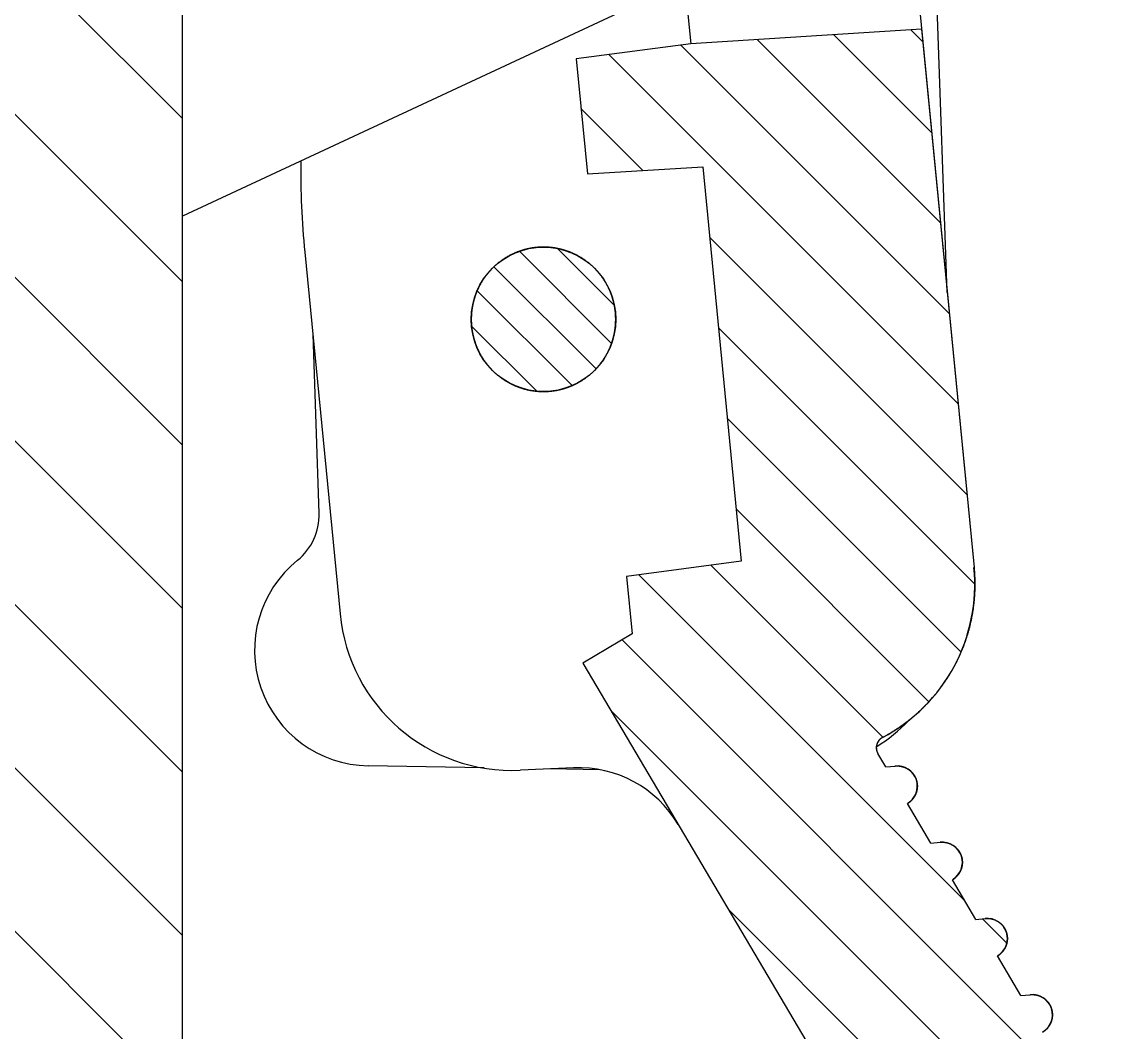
# Model space of a CAD drawing. Header units: millimetres. Extents: x -1995 to -555, y 489 to 1011.
# Drawn here: x -1738.82 to -1719.96, y 644.08 to 661.57 of the extents above; entities that cross this region are included whole.
import ezdxf

# ---------------------------------------------------------------- set-up
doc = ezdxf.new("R2010")
doc.units = ezdxf.units.MM

msp = doc.modelspace()

# ---------------------------------------------------------------- hatches: boundary and pattern name
at = {"linetype": 'Continuous'}
h = msp.add_hatch(dxfattribs=at)
h.set_pattern_fill('DEFAULT__7', color=2, scale=2, angle=-45, style=0, pattern_type=0)
h.set_pattern_definition([(315, (-2027.3937, 555.2644), (1.414214, 1.414214), [])])
edge = h.paths.add_edge_path()
edge.add_line((-1960.842, 596.33), (-1780.028, 596.33))
edge.add_line((-1960.842, 596.33), (-1960.842, 603.119))
edge.add_spline(control_points=[(-1960.842, 603.119), (-1960.842, 603.813), (-1960.356, 604.307), (-1959.663, 604.319)], knot_values=[0, 0, 0, 0, 1, 1, 1, 1], weights=[1, 0.808834, 0.808834, 1], degree=3, periodic=0)
edge.add_line((-1959.663, 604.319), (-1959.042, 604.33))
edge.add_line((-1959.042, 604.33), (-1959.042, 666.168))
edge.add_spline(control_points=[(-1959.042, 666.168), (-1960.167, 667.114), (-1962.415, 669.002), (-1965.776, 671.828), (-1968.011, 673.707), (-1969.126, 674.646)], knot_values=[0, 0, 0, 0, 0.333333, 0.666667, 1, 1, 1, 1], degree=3, periodic=0)
edge.add_spline(control_points=[(-1970.758, 676.756), (-1970.437, 675.897), (-1969.877, 675.172), (-1969.126, 674.646)], knot_values=[0, 0, 0, 0, 1, 1, 1, 1], weights=[1, 0.970046, 0.970046, 1], degree=3, periodic=0)
edge.add_line((-1970.758, 676.756), (-1966.516, 676.83))
edge.add_spline(control_points=[(-1966.516, 676.83), (-1963.618, 676.881), (-1963.618, 679.779), (-1966.516, 679.83)], knot_values=[0, 0, 0, 0, 1, 1, 1, 1], weights=[1, 0.344968, 0.344968, 1], degree=3, periodic=0)
edge.add_line((-1966.516, 679.83), (-1970.758, 679.904))
edge.add_spline(control_points=[(-1962.042, 678.33), (-1962.042, 684.864), (-1968.473, 686.026), (-1970.758, 679.904)], knot_values=[0, 0, 0, 0, 1, 1, 1, 1], weights=[1, 0.451798, 0.451798, 1], degree=3, periodic=0)
edge.add_line((-1962.042, 678.33), (-1959.242, 678.33))
edge.add_line((-1959.22, 680.83), (-1959.242, 678.33))
edge.add_line((-1959.22, 680.83), (-1958.642, 680.83))
edge.add_line((-1958.642, 680.83), (-1958.413, 681.059))
edge.add_spline(control_points=[(-1958.413, 681.059), (-1958.313, 681.159), (-1958.171, 681.159), (-1958.071, 681.059)], knot_values=[0, 0, 0, 0, 1, 1, 1, 1], weights=[1, 0.804738, 0.804738, 1], degree=3, periodic=0)
edge.add_line((-1958.071, 681.059), (-1957.842, 680.83))
edge.add_line((-1957.842, 680.83), (-1957.264, 680.83))
edge.add_line((-1957.264, 680.83), (-1957.242, 678.33))
edge.add_line((-1957.242, 678.33), (-1955.542, 678.33))
edge.add_line((-1954.861, 600.33), (-1955.542, 678.33))
edge.add_line((-1954.861, 600.33), (-1851.711, 600.33))
edge.add_line((-1851.292, 608.33), (-1851.711, 600.33))
edge.add_line((-1851.292, 608.33), (-1848.792, 608.33))
edge.add_line((-1848.713, 599.33), (-1848.792, 608.33))
edge.add_line((-1848.713, 599.33), (-1846.371, 599.33))
edge.add_line((-1846.371, 599.33), (-1846.292, 608.33))
edge.add_line((-1846.292, 608.33), (-1843.792, 608.33))
edge.add_line((-1843.792, 608.33), (-1843.373, 600.33))
edge.add_line((-1843.373, 600.33), (-1780.028, 600.33))
edge.add_line((-1780.028, 596.33), (-1780.028, 600.33))
edge = h.paths.add_edge_path()
edge.add_line((-1780.028, 596.33), (-1780.028, 600.33))
edge.add_line((-1780.028, 596.33), (-1780.028, 600.33))
edge = h.paths.add_edge_path()
edge.add_line((-1780.028, 596.33), (-1742.354, 596.33))
edge.add_line((-1780.028, 596.33), (-1780.028, 600.33))
edge.add_line((-1780.028, 600.33), (-1751.711, 600.33))
edge.add_line((-1751.292, 608.33), (-1751.711, 600.33))
edge.add_line((-1748.792, 608.33), (-1751.292, 608.33))
edge.add_line((-1748.713, 599.33), (-1748.792, 608.33))
edge.add_line((-1746.371, 599.33), (-1748.713, 599.33))
edge.add_line((-1746.371, 599.33), (-1746.292, 608.33))
edge.add_line((-1743.792, 608.33), (-1746.292, 608.33))
edge.add_line((-1743.792, 608.33), (-1743.373, 600.33))
edge.add_line((-1743.373, 600.33), (-1742.354, 600.33))
edge.add_line((-1742.354, 596.33), (-1742.354, 600.33))
edge = h.paths.add_edge_path()
edge.add_line((-1742.354, 596.33), (-1742.354, 600.33))
edge.add_line((-1742.354, 596.33), (-1742.354, 600.33))
edge = h.paths.add_edge_path()
edge.add_line((-1734.242, 596.33), (-1742.354, 596.33))
edge.add_line((-1742.354, 596.33), (-1742.354, 600.33))
edge.add_line((-1740.223, 600.33), (-1742.354, 600.33))
edge.add_line((-1740.223, 600.33), (-1739.542, 678.33))
edge.add_line((-1737.842, 678.33), (-1739.542, 678.33))
edge.add_line((-1737.82, 680.83), (-1737.842, 678.33))
edge.add_line((-1737.242, 680.83), (-1737.82, 680.83))
edge.add_line((-1737.013, 681.059), (-1737.242, 680.83))
edge.add_spline(control_points=[(-1736.671, 681.059), (-1736.771, 681.159), (-1736.913, 681.159), (-1737.013, 681.059)], knot_values=[0, 0, 0, 0, 1, 1, 1, 1], weights=[1, 0.804738, 0.804738, 1], degree=3, periodic=0)
edge.add_line((-1736.442, 680.83), (-1736.671, 681.059))
edge.add_line((-1735.864, 680.83), (-1736.442, 680.83))
edge.add_line((-1735.864, 680.83), (-1735.842, 678.33))
edge.add_line((-1733.542, 678.33), (-1735.842, 678.33))
edge.add_line((-1733.542, 670.33), (-1733.542, 678.33))
edge.add_line((-1733.542, 670.33), (-1733.429, 663.835))
edge.add_line((-1729.014, 665.894), (-1733.429, 663.835))
edge.add_spline(control_points=[(-1729.014, 665.894), (-1728.389, 664.215), (-1726.623, 664.517), (-1726.592, 666.308)], knot_values=[0, 0, 0, 0, 1, 1, 1, 1], weights=[1, 0.457176, 0.457176, 1], degree=3, periodic=0)
edge.add_line((-1726.528, 670.002), (-1726.592, 666.308))
edge.add_spline(control_points=[(-1727.502, 662.445), (-1722.185, 662.91), (-1721.503, 668.203), (-1726.528, 670.002)], knot_values=[0, 0, 0, 0, 1, 1, 1, 1], weights=[1, 0.475888, 0.475888, 1], degree=3, periodic=0)
edge.add_line((-1727.502, 662.445), (-1736.042, 661.698))
edge.add_line((-1736.042, 604.33), (-1736.042, 661.698))
edge.add_line((-1735.421, 604.319), (-1736.042, 604.33))
edge.add_spline(control_points=[(-1734.242, 603.119), (-1734.242, 603.813), (-1734.728, 604.307), (-1735.421, 604.319)], knot_values=[0, 0, 0, 0, 1, 1, 1, 1], weights=[1, 0.808834, 0.808834, 1], degree=3, periodic=0)
edge.add_line((-1734.242, 596.33), (-1734.242, 603.119))
h = msp.add_hatch(dxfattribs=at)
h.set_pattern_fill('DEFAULT__3', color=2, angle=-45, style=0, pattern_type=0)
h.set_pattern_definition([(315, (-2028.1008, 554.5573), (0.7071068, 0.7071068), [])])
edge = h.paths.add_edge_path()
edge.add_spline(control_points=[(-1723.924, 649.179), (-1724.032, 649.122), (-1724.065, 649.005), (-1724.003, 648.901)], knot_values=[0, 0, 0, 0, 1, 1, 1, 1], weights=[1, 0.793346, 0.793346, 1], degree=3, periodic=0)
edge.add_line((-1723.867, 648.67), (-1724.003, 648.901))
edge.add_line((-1723.867, 648.67), (-1723.704, 648.686))
edge.add_spline(control_points=[(-1723.704, 648.686), (-1723.23, 648.732), (-1723.082, 648.279), (-1723.492, 648.036)], knot_values=[0, 0, 0, 0, 1, 1, 1, 1], weights=[1, 0.477626, 0.477626, 1], degree=3, periodic=0)
edge.add_line((-1723.087, 647.351), (-1723.492, 648.036))
edge.add_line((-1723.087, 647.351), (-1722.925, 647.367))
edge.add_spline(control_points=[(-1722.925, 647.367), (-1722.45, 647.413), (-1722.302, 646.96), (-1722.713, 646.717)], knot_values=[0, 0, 0, 0, 1, 1, 1, 1], weights=[1, 0.477626, 0.477626, 1], degree=3, periodic=0)
edge.add_line((-1722.308, 646.032), (-1722.713, 646.717))
edge.add_line((-1722.308, 646.032), (-1722.145, 646.048))
edge.add_spline(control_points=[(-1722.145, 646.048), (-1721.671, 646.094), (-1721.523, 645.64), (-1721.933, 645.398)], knot_values=[0, 0, 0, 0, 1, 1, 1, 1], weights=[1, 0.477626, 0.477626, 1], degree=3, periodic=0)
edge.add_line((-1721.529, 644.712), (-1721.933, 645.398))
edge.add_line((-1721.529, 644.712), (-1721.366, 644.728))
edge.add_spline(control_points=[(-1721.366, 644.728), (-1720.891, 644.775), (-1720.743, 644.321), (-1721.154, 644.079)], knot_values=[0, 0, 0, 0, 1, 1, 1, 1], weights=[1, 0.477626, 0.477626, 1], degree=3, periodic=0)
edge.add_line((-1720.749, 643.393), (-1721.154, 644.079))
edge.add_line((-1720.749, 643.393), (-1720.587, 643.409))
edge.add_spline(control_points=[(-1720.587, 643.409), (-1720.112, 643.455), (-1719.964, 643.002), (-1720.375, 642.759)], knot_values=[0, 0, 0, 0, 1, 1, 1, 1], weights=[1, 0.477626, 0.477626, 1], degree=3, periodic=0)
edge.add_line((-1720.135, 642.354), (-1720.375, 642.759))
edge.add_spline(control_points=[(-1720.135, 642.354), (-1719.994, 642.115), (-1720.115, 641.865), (-1720.39, 641.829)], knot_values=[0, 0, 0, 0, 1, 1, 1, 1], weights=[1, 0.701291, 0.701291, 1], degree=3, periodic=0)
edge.add_line((-1721.804, 641.641), (-1720.39, 641.829))
edge.add_line((-1723.607, 641.528), (-1721.804, 641.641))
edge.add_spline(control_points=[(-1723.93, 641.699), (-1723.861, 641.583), (-1723.742, 641.52), (-1723.607, 641.528)], knot_values=[0, 0, 0, 0, 1, 1, 1, 1], weights=[1, 0.90176, 0.90176, 1], degree=3, periodic=0)
edge.add_line((-1729.109, 650.467), (-1723.93, 641.699))
edge.add_line((-1728.255, 650.972), (-1729.109, 650.467))
edge.add_line((-1728.352, 651.967), (-1728.255, 650.972))
edge.add_line((-1726.368, 652.231), (-1728.352, 651.967))
edge.add_line((-1727.035, 659.059), (-1726.368, 652.231))
edge.add_line((-1729.032, 658.934), (-1727.035, 659.059))
edge.add_line((-1729.226, 660.924), (-1729.032, 658.934))
edge.add_line((-1727.243, 661.188), (-1729.226, 660.924))
edge.add_line((-1723.248, 661.438), (-1727.243, 661.188))
edge.add_line((-1723.248, 661.438), (-1722.339, 652.123))
edge.add_spline(control_points=[(-1722.339, 652.123), (-1722.217, 650.873), (-1722.813, 649.766), (-1723.924, 649.179)], knot_values=[0, 0, 0, 0, 1, 1, 1, 1], weights=[1, 0.88688, 0.88688, 1], degree=3, periodic=0)
h = msp.add_hatch(dxfattribs=at)
h.set_pattern_fill('DEFAULT__2', color=2, scale=0.5, angle=-45, style=0, pattern_type=0)
h.set_pattern_definition([(315, (-2028.4544, 554.2038), (0.3535534, 0.3535534), [])])
edge = h.paths.add_edge_path()
edge.add_spline(control_points=[(-1728.541, 656.418), (-1728.541, 658.918), (-1731.041, 658.918), (-1731.041, 656.418)], knot_values=[0, 0, 0, 0, 1, 1, 1, 1], weights=[1, 0.333333, 0.333333, 1], degree=3, periodic=0)
edge.add_spline(control_points=[(-1731.041, 656.418), (-1731.041, 653.918), (-1728.541, 653.918), (-1728.541, 656.418)], knot_values=[0, 0, 0, 0, 1, 1, 1, 1], weights=[1, 0.333333, 0.333333, 1], degree=3, periodic=0)

# ---------------------------------------------------------------- linework, layer by layer
at = {"color": 7, "linetype": 'Continuous'}
for p, q in [((-1722.803, 656.881), (-1723.912, 688.641)), ((-1723.747, 666.554), (-1722.339, 652.123)), ((-1726.194, 662.795), (-1736.042, 658.203)), ((-1727.347, 662.258), (-1727.243, 661.188)), ((-1736.042, 604.33), (-1736.042, 661.698)), ((-1736.042, 604.33), (-1736.042, 661.698)), ((-1723.248, 661.438), (-1727.243, 661.188)), ((-1723.248, 661.438), (-1727.243, 661.188)), ((-1723.248, 661.438), (-1722.339, 652.123)), ((-1727.243, 661.188), (-1729.226, 660.924)), ((-1727.243, 661.188), (-1729.226, 660.924)), ((-1729.226, 660.924), (-1729.032, 658.934)), ((-1729.226, 660.924), (-1729.032, 658.934)), ((-1729.032, 658.934), (-1727.035, 659.059)), ((-1729.032, 658.934), (-1727.035, 659.059)), ((-1727.035, 659.059), (-1726.368, 652.231)), ((-1727.035, 659.059), (-1726.368, 652.231)), ((-1733.923, 657.578), (-1733.313, 651.318)), ((-1733.785, 656.154), (-1733.677, 653.06)), ((-1726.368, 652.231), (-1728.352, 651.967)), ((-1726.368, 652.231), (-1728.352, 651.967)), ((-1728.352, 651.967), (-1728.255, 650.972)), ((-1728.352, 651.967), (-1728.255, 650.972)), ((-1728.255, 650.972), (-1729.109, 650.467)), ((-1728.255, 650.972), (-1729.109, 650.467)), ((-1729.109, 650.467), (-1723.93, 641.699)), ((-1729.109, 650.467), (-1723.93, 641.699)), ((-1723.867, 648.67), (-1724.003, 648.901)), ((-1723.867, 648.67), (-1724.003, 648.901)), ((-1730.818, 648.655), (-1732.828, 648.69)), ((-1729.271, 648.654), (-1730.191, 648.613)), ((-1728.817, 648.62), (-1729.684, 648.635)), ((-1723.867, 648.67), (-1723.704, 648.686)), ((-1723.867, 648.67), (-1723.704, 648.686)), ((-1723.087, 647.351), (-1723.492, 648.036)), ((-1723.087, 647.351), (-1723.492, 648.036)), ((-1723.087, 647.351), (-1722.925, 647.367)), ((-1723.087, 647.351), (-1722.925, 647.367)), ((-1722.308, 646.032), (-1722.713, 646.717)), ((-1722.308, 646.032), (-1722.713, 646.717)), ((-1722.308, 646.032), (-1722.145, 646.048)), ((-1722.308, 646.032), (-1722.145, 646.048)), ((-1721.529, 644.712), (-1721.933, 645.398)), ((-1721.529, 644.712), (-1721.933, 645.398)), ((-1721.529, 644.712), (-1721.366, 644.728)), ((-1721.529, 644.712), (-1721.366, 644.728))]:
    msp.add_line(p, q, dxfattribs=at)
msp.add_circle((-1729.791, 656.418), 1.25, dxfattribs=at)
for centre, radius, start, end in [((-1718.994, 659.035), 15, 179.5075, 185.5734), ((-1734.676, 653.026), 1, 308.8709, 2), ((-1732.793, 650.69), 2, 128.8694, 269.0014), ((-1725.325, 651.832), 3, 297.8367, 5.5734), ((-1730.327, 651.609), 3, 185.5734, 272.5742), ((-1725.619, 651.563), 3, 302.2432, 315.6972), ((-1723.831, 649.002), 0.2, 117.8367, 210.5734), ((-1729.181, 646.656), 2, 30.5722, 92.5734), ((-1723.67, 648.338), 0.35, 300.5734, 95.5734), ((-1722.891, 647.018), 0.35, 300.5734, 95.5734), ((-1722.112, 645.699), 0.35, 300.5734, 95.5734), ((-1721.332, 644.38), 0.35, 300.5734, 95.5734)]:
    msp.add_arc(centre, radius, start, end, dxfattribs=at)
for points, start_tangent, end_tangent in [([(-1728.541, 656.418), (-1728.541, 656.428), (-1728.541, 656.438), (-1728.542, 656.448), (-1728.542, 656.458), (-1728.542, 656.468), (-1728.543, 656.478), (-1728.543, 656.488), (-1728.544, 656.499), (-1728.545, 656.509), (-1728.545, 656.519), (-1728.546, 656.53), (-1728.547, 656.541), (-1728.548, 656.551), (-1728.55, 656.562), (-1728.551, 656.573), (-1728.552, 656.584), (-1728.554, 656.595), (-1728.556, 656.606), (-1728.557, 656.617), (-1728.559, 656.628), (-1728.561, 656.64), (-1728.563, 656.651), (-1728.565, 656.662), (-1728.568, 656.674), (-1728.57, 656.685), (-1728.573, 656.697), (-1728.576, 656.709), (-1728.578, 656.72), (-1728.581, 656.732), (-1728.585, 656.744), (-1728.588, 656.756), (-1728.591, 656.768), (-1728.595, 656.78), (-1728.599, 656.792), (-1728.602, 656.804), (-1728.607, 656.816), (-1728.611, 656.829), (-1728.615, 656.841), (-1728.62, 656.853), (-1728.624, 656.866), (-1728.629, 656.878), (-1728.634, 656.89), (-1728.639, 656.903), (-1728.645, 656.915), (-1728.65, 656.928), (-1728.656, 656.941), (-1728.662, 656.953), (-1728.668, 656.966), (-1728.674, 656.978), (-1728.68, 656.991), (-1728.687, 657.004), (-1728.694, 657.016), (-1728.701, 657.029), (-1728.708, 657.042), (-1728.715, 657.054), (-1728.723, 657.067), (-1728.731, 657.08), (-1728.739, 657.092), (-1728.747, 657.105), (-1728.756, 657.118), (-1728.764, 657.13), (-1728.773, 657.143), (-1728.782, 657.156), (-1728.791, 657.168), (-1728.801, 657.181), (-1728.81, 657.193), (-1728.82, 657.205), (-1728.831, 657.218), (-1728.841, 657.23), (-1728.851, 657.242), (-1728.862, 657.254), (-1728.873, 657.266), (-1728.885, 657.278), (-1728.896, 657.29), (-1728.908, 657.302), (-1728.92, 657.314), (-1728.932, 657.326), (-1728.944, 657.337), (-1728.957, 657.348), (-1728.969, 657.36), (-1728.982, 657.371), (-1728.996, 657.382), (-1729.009, 657.393), (-1729.023, 657.404), (-1729.037, 657.415), (-1729.051, 657.425), (-1729.065, 657.435), (-1729.08, 657.446), (-1729.094, 657.456), (-1729.109, 657.466), (-1729.124, 657.475), (-1729.14, 657.485), (-1729.155, 657.494), (-1729.171, 657.503), (-1729.187, 657.512), (-1729.203, 657.521), (-1729.219, 657.53), (-1729.236, 657.538), (-1729.253, 657.546), (-1729.269, 657.554), (-1729.286, 657.562), (-1729.304, 657.569), (-1729.321, 657.576), (-1729.338, 657.583), (-1729.356, 657.59), (-1729.374, 657.596), (-1729.392, 657.603), (-1729.41, 657.608), (-1729.428, 657.614), (-1729.447, 657.62), (-1729.465, 657.625), (-1729.484, 657.63), (-1729.502, 657.634), (-1729.521, 657.638), (-1729.54, 657.643), (-1729.559, 657.646), (-1729.578, 657.65), (-1729.597, 657.653), (-1729.616, 657.656), (-1729.636, 657.658), (-1729.655, 657.661), (-1729.674, 657.663), (-1729.694, 657.664), (-1729.713, 657.666), (-1729.733, 657.667), (-1729.752, 657.667), (-1729.772, 657.668), (-1729.791, 657.668), (-1729.811, 657.668), (-1729.83, 657.667), (-1729.85, 657.667), (-1729.869, 657.666), (-1729.889, 657.664), (-1729.908, 657.663), (-1729.928, 657.661), (-1729.947, 657.658), (-1729.966, 657.656), (-1729.985, 657.653), (-1730.005, 657.65), (-1730.024, 657.646), (-1730.043, 657.643), (-1730.062, 657.638), (-1730.08, 657.634), (-1730.099, 657.63), (-1730.118, 657.625), (-1730.136, 657.62), (-1730.154, 657.614), (-1730.173, 657.608), (-1730.191, 657.603), (-1730.209, 657.596), (-1730.226, 657.59), (-1730.244, 657.583), (-1730.262, 657.576), (-1730.279, 657.569), (-1730.296, 657.562), (-1730.313, 657.554), (-1730.33, 657.546), (-1730.347, 657.538), (-1730.363, 657.53), (-1730.38, 657.521), (-1730.396, 657.512), (-1730.412, 657.503), (-1730.427, 657.494), (-1730.443, 657.485), (-1730.458, 657.475), (-1730.473, 657.466), (-1730.488, 657.456), (-1730.503, 657.446), (-1730.518, 657.435), (-1730.532, 657.425), (-1730.546, 657.415), (-1730.56, 657.404), (-1730.574, 657.393), (-1730.587, 657.382), (-1730.6, 657.371), (-1730.613, 657.36), (-1730.626, 657.348), (-1730.639, 657.337), (-1730.651, 657.326), (-1730.663, 657.314), (-1730.675, 657.302), (-1730.687, 657.29), (-1730.698, 657.278), (-1730.709, 657.266), (-1730.72, 657.254), (-1730.731, 657.242), (-1730.742, 657.23), (-1730.752, 657.218), (-1730.762, 657.205), (-1730.772, 657.193), (-1730.782, 657.181), (-1730.791, 657.168), (-1730.801, 657.156), (-1730.81, 657.143), (-1730.818, 657.13), (-1730.827, 657.118), (-1730.836, 657.105), (-1730.844, 657.092), (-1730.852, 657.08), (-1730.86, 657.067), (-1730.867, 657.054), (-1730.875, 657.042), (-1730.882, 657.029), (-1730.889, 657.016), (-1730.896, 657.004), (-1730.902, 656.991), (-1730.909, 656.978), (-1730.915, 656.966), (-1730.921, 656.953), (-1730.927, 656.941), (-1730.933, 656.928), (-1730.938, 656.915), (-1730.943, 656.903), (-1730.949, 656.89), (-1730.954, 656.878), (-1730.958, 656.866), (-1730.963, 656.853), (-1730.968, 656.841), (-1730.972, 656.829), (-1730.976, 656.816), (-1730.98, 656.804), (-1730.984, 656.792), (-1730.988, 656.78), (-1730.991, 656.768), (-1730.995, 656.756), (-1730.998, 656.744), (-1731.001, 656.732), (-1731.004, 656.72), (-1731.007, 656.709), (-1731.01, 656.697), (-1731.012, 656.685), (-1731.015, 656.674), (-1731.017, 656.662), (-1731.019, 656.651), (-1731.022, 656.64), (-1731.023, 656.628), (-1731.025, 656.617), (-1731.027, 656.606), (-1731.029, 656.595), (-1731.03, 656.584), (-1731.032, 656.573), (-1731.033, 656.562), (-1731.034, 656.551), (-1731.035, 656.541), (-1731.036, 656.53), (-1731.037, 656.519), (-1731.038, 656.509), (-1731.039, 656.499), (-1731.039, 656.488), (-1731.04, 656.478), (-1731.04, 656.468), (-1731.041, 656.458), (-1731.041, 656.448), (-1731.041, 656.438), (-1731.041, 656.428), (-1731.041, 656.418)], (0, 1), (0, -1)), ([(-1731.041, 656.418), (-1731.041, 656.408), (-1731.041, 656.398), (-1731.041, 656.388), (-1731.041, 656.378), (-1731.04, 656.368), (-1731.04, 656.358), (-1731.039, 656.348), (-1731.039, 656.337), (-1731.038, 656.327), (-1731.037, 656.317), (-1731.036, 656.306), (-1731.035, 656.295), (-1731.034, 656.285), (-1731.033, 656.274), (-1731.032, 656.263), (-1731.03, 656.252), (-1731.029, 656.241), (-1731.027, 656.23), (-1731.025, 656.219), (-1731.023, 656.208), (-1731.022, 656.196), (-1731.019, 656.185), (-1731.017, 656.174), (-1731.015, 656.162), (-1731.012, 656.151), (-1731.01, 656.139), (-1731.007, 656.127), (-1731.004, 656.116), (-1731.001, 656.104), (-1730.998, 656.092), (-1730.995, 656.08), (-1730.991, 656.068), (-1730.988, 656.056), (-1730.984, 656.044), (-1730.98, 656.032), (-1730.976, 656.02), (-1730.972, 656.007), (-1730.968, 655.995), (-1730.963, 655.983), (-1730.958, 655.97), (-1730.954, 655.958), (-1730.949, 655.946), (-1730.943, 655.933), (-1730.938, 655.921), (-1730.933, 655.908), (-1730.927, 655.895), (-1730.921, 655.883), (-1730.915, 655.87), (-1730.909, 655.858), (-1730.902, 655.845), (-1730.896, 655.832), (-1730.889, 655.82), (-1730.882, 655.807), (-1730.875, 655.794), (-1730.867, 655.782), (-1730.86, 655.769), (-1730.852, 655.756), (-1730.844, 655.744), (-1730.836, 655.731), (-1730.827, 655.718), (-1730.818, 655.706), (-1730.81, 655.693), (-1730.801, 655.681), (-1730.791, 655.668), (-1730.782, 655.656), (-1730.772, 655.643), (-1730.762, 655.631), (-1730.752, 655.618), (-1730.742, 655.606), (-1730.731, 655.594), (-1730.72, 655.582), (-1730.709, 655.57), (-1730.698, 655.558), (-1730.687, 655.546), (-1730.675, 655.534), (-1730.663, 655.522), (-1730.651, 655.511), (-1730.639, 655.499), (-1730.626, 655.488), (-1730.613, 655.476), (-1730.6, 655.465), (-1730.587, 655.454), (-1730.574, 655.443), (-1730.56, 655.432), (-1730.546, 655.422), (-1730.532, 655.411), (-1730.518, 655.401), (-1730.503, 655.39), (-1730.488, 655.38), (-1730.473, 655.371), (-1730.458, 655.361), (-1730.443, 655.351), (-1730.427, 655.342), (-1730.412, 655.333), (-1730.396, 655.324), (-1730.38, 655.315), (-1730.363, 655.307), (-1730.347, 655.298), (-1730.33, 655.29), (-1730.313, 655.282), (-1730.296, 655.275), (-1730.279, 655.267), (-1730.262, 655.26), (-1730.244, 655.253), (-1730.226, 655.246), (-1730.209, 655.24), (-1730.191, 655.234), (-1730.173, 655.228), (-1730.154, 655.222), (-1730.136, 655.217), (-1730.118, 655.211), (-1730.099, 655.206), (-1730.08, 655.202), (-1730.062, 655.198), (-1730.043, 655.194), (-1730.024, 655.19), (-1730.005, 655.186), (-1729.985, 655.183), (-1729.966, 655.18), (-1729.947, 655.178), (-1729.928, 655.175), (-1729.908, 655.174), (-1729.889, 655.172), (-1729.869, 655.17), (-1729.85, 655.169), (-1729.83, 655.169), (-1729.811, 655.168), (-1729.791, 655.168), (-1729.772, 655.168), (-1729.752, 655.169), (-1729.733, 655.169), (-1729.713, 655.17), (-1729.694, 655.172), (-1729.674, 655.174), (-1729.655, 655.175), (-1729.636, 655.178), (-1729.616, 655.18), (-1729.597, 655.183), (-1729.578, 655.186), (-1729.559, 655.19), (-1729.54, 655.194), (-1729.521, 655.198), (-1729.502, 655.202), (-1729.484, 655.206), (-1729.465, 655.211), (-1729.447, 655.217), (-1729.428, 655.222), (-1729.41, 655.228), (-1729.392, 655.234), (-1729.374, 655.24), (-1729.356, 655.246), (-1729.338, 655.253), (-1729.321, 655.26), (-1729.304, 655.267), (-1729.286, 655.275), (-1729.269, 655.282), (-1729.253, 655.29), (-1729.236, 655.298), (-1729.219, 655.307), (-1729.203, 655.315), (-1729.187, 655.324), (-1729.171, 655.333), (-1729.155, 655.342), (-1729.14, 655.351), (-1729.124, 655.361), (-1729.109, 655.371), (-1729.094, 655.38), (-1729.08, 655.39), (-1729.065, 655.401), (-1729.051, 655.411), (-1729.037, 655.422), (-1729.023, 655.432), (-1729.009, 655.443), (-1728.996, 655.454), (-1728.982, 655.465), (-1728.969, 655.476), (-1728.957, 655.488), (-1728.944, 655.499), (-1728.932, 655.511), (-1728.92, 655.522), (-1728.908, 655.534), (-1728.896, 655.546), (-1728.885, 655.558), (-1728.873, 655.57), (-1728.862, 655.582), (-1728.851, 655.594), (-1728.841, 655.606), (-1728.831, 655.618), (-1728.82, 655.631), (-1728.81, 655.643), (-1728.801, 655.656), (-1728.791, 655.668), (-1728.782, 655.681), (-1728.773, 655.693), (-1728.764, 655.706), (-1728.756, 655.718), (-1728.747, 655.731), (-1728.739, 655.744), (-1728.731, 655.756), (-1728.723, 655.769), (-1728.715, 655.782), (-1728.708, 655.794), (-1728.701, 655.807), (-1728.694, 655.82), (-1728.687, 655.832), (-1728.68, 655.845), (-1728.674, 655.858), (-1728.668, 655.87), (-1728.662, 655.883), (-1728.656, 655.895), (-1728.65, 655.908), (-1728.645, 655.921), (-1728.639, 655.933), (-1728.634, 655.946), (-1728.629, 655.958), (-1728.624, 655.97), (-1728.62, 655.983), (-1728.615, 655.995), (-1728.611, 656.007), (-1728.607, 656.02), (-1728.602, 656.032), (-1728.599, 656.044), (-1728.595, 656.056), (-1728.591, 656.068), (-1728.588, 656.08), (-1728.585, 656.092), (-1728.581, 656.104), (-1728.578, 656.116), (-1728.576, 656.127), (-1728.573, 656.139), (-1728.57, 656.151), (-1728.568, 656.162), (-1728.565, 656.174), (-1728.563, 656.185), (-1728.561, 656.196), (-1728.559, 656.208), (-1728.557, 656.219), (-1728.556, 656.23), (-1728.554, 656.241), (-1728.552, 656.252), (-1728.551, 656.263), (-1728.55, 656.274), (-1728.548, 656.285), (-1728.547, 656.295), (-1728.546, 656.306), (-1728.545, 656.317), (-1728.545, 656.327), (-1728.544, 656.337), (-1728.543, 656.348), (-1728.543, 656.358), (-1728.542, 656.368), (-1728.542, 656.378), (-1728.542, 656.388), (-1728.541, 656.398), (-1728.541, 656.408), (-1728.541, 656.418)], (0, -1), (0, 1)), ([(-1722.339, 652.123), (-1722.337, 652.097), (-1722.334, 652.071), (-1722.332, 652.045), (-1722.331, 652.019), (-1722.329, 651.992), (-1722.328, 651.966), (-1722.327, 651.939), (-1722.326, 651.913), (-1722.325, 651.886), (-1722.325, 651.859), (-1722.325, 651.832), (-1722.325, 651.806), (-1722.325, 651.779), (-1722.326, 651.752), (-1722.327, 651.725), (-1722.328, 651.698), (-1722.329, 651.67), (-1722.331, 651.643), (-1722.333, 651.616), (-1722.335, 651.589), (-1722.337, 651.562), (-1722.34, 651.534), (-1722.342, 651.507), (-1722.346, 651.48), (-1722.349, 651.452), (-1722.353, 651.425), (-1722.356, 651.397), (-1722.361, 651.37), (-1722.365, 651.343), (-1722.37, 651.315), (-1722.375, 651.288), (-1722.38, 651.26), (-1722.385, 651.233), (-1722.391, 651.206), (-1722.397, 651.178), (-1722.403, 651.151), (-1722.41, 651.124), (-1722.416, 651.096), (-1722.423, 651.069), (-1722.431, 651.042), (-1722.438, 651.015), (-1722.446, 650.988), (-1722.454, 650.961), (-1722.462, 650.934), (-1722.471, 650.907), (-1722.48, 650.88), (-1722.489, 650.853), (-1722.498, 650.826), (-1722.508, 650.799), (-1722.518, 650.773), (-1722.528, 650.746), (-1722.539, 650.72), (-1722.549, 650.693), (-1722.56, 650.667), (-1722.571, 650.641), (-1722.583, 650.615), (-1722.594, 650.589), (-1722.606, 650.563), (-1722.619, 650.537), (-1722.631, 650.511), (-1722.644, 650.486), (-1722.657, 650.46), (-1722.67, 650.435), (-1722.683, 650.41), (-1722.697, 650.385), (-1722.711, 650.36), (-1722.725, 650.335), (-1722.739, 650.31), (-1722.754, 650.286), (-1722.769, 650.262), (-1722.784, 650.237), (-1722.799, 650.213), (-1722.814, 650.189), (-1722.83, 650.166), (-1722.846, 650.142), (-1722.862, 650.119), (-1722.879, 650.095), (-1722.895, 650.072), (-1722.912, 650.049), (-1722.929, 650.026), (-1722.946, 650.004), (-1722.963, 649.982), (-1722.981, 649.959), (-1722.999, 649.937), (-1723.017, 649.915), (-1723.035, 649.894), (-1723.053, 649.872), (-1723.072, 649.851), (-1723.09, 649.83), (-1723.109, 649.809), (-1723.128, 649.789), (-1723.148, 649.768), (-1723.167, 649.748), (-1723.187, 649.728), (-1723.206, 649.708), (-1723.226, 649.688), (-1723.246, 649.669), (-1723.266, 649.65), (-1723.287, 649.631), (-1723.307, 649.612), (-1723.328, 649.593), (-1723.348, 649.575), (-1723.369, 649.557), (-1723.39, 649.539), (-1723.411, 649.521), (-1723.433, 649.504), (-1723.454, 649.487), (-1723.475, 649.47), (-1723.497, 649.453), (-1723.519, 649.437), (-1723.54, 649.42), (-1723.562, 649.404), (-1723.584, 649.388), (-1723.606, 649.373), (-1723.629, 649.357), (-1723.651, 649.342), (-1723.673, 649.327), (-1723.696, 649.313), (-1723.718, 649.298), (-1723.741, 649.284), (-1723.764, 649.27), (-1723.786, 649.257), (-1723.809, 649.243), (-1723.832, 649.23), (-1723.855, 649.217), (-1723.878, 649.204), (-1723.901, 649.191), (-1723.924, 649.179)], (0.097121, -0.995273), (-0.884282, -0.466953)), ([(-1723.924, 649.179), (-1723.928, 649.177), (-1723.932, 649.175), (-1723.936, 649.172), (-1723.94, 649.17), (-1723.944, 649.167), (-1723.948, 649.164), (-1723.951, 649.162), (-1723.955, 649.159), (-1723.959, 649.156), (-1723.963, 649.152), (-1723.966, 649.149), (-1723.97, 649.146), (-1723.974, 649.142), (-1723.977, 649.138), (-1723.981, 649.135), (-1723.984, 649.131), (-1723.987, 649.127), (-1723.99, 649.123), (-1723.993, 649.119), (-1723.996, 649.114), (-1723.999, 649.11), (-1724.002, 649.105), (-1724.005, 649.101), (-1724.007, 649.096), (-1724.01, 649.092), (-1724.012, 649.087), (-1724.014, 649.082), (-1724.016, 649.077), (-1724.018, 649.072), (-1724.02, 649.067), (-1724.021, 649.062), (-1724.023, 649.057), (-1724.024, 649.052), (-1724.026, 649.046), (-1724.027, 649.041), (-1724.028, 649.036), (-1724.029, 649.031), (-1724.029, 649.025), (-1724.03, 649.02), (-1724.03, 649.015), (-1724.03, 649.009), (-1724.031, 649.004), (-1724.031, 648.999), (-1724.03, 648.994), (-1724.03, 648.989), (-1724.03, 648.983), (-1724.029, 648.978), (-1724.028, 648.973), (-1724.028, 648.968), (-1724.027, 648.963), (-1724.026, 648.958), (-1724.024, 648.953), (-1724.023, 648.948), (-1724.022, 648.944), (-1724.02, 648.939), (-1724.019, 648.934), (-1724.017, 648.93), (-1724.015, 648.925), (-1724.013, 648.921), (-1724.011, 648.917), (-1724.009, 648.913), (-1724.007, 648.909), (-1724.005, 648.904), (-1724.003, 648.901)], (-0.884282, -0.466953), (0.508642, -0.860978)), ([(-1723.704, 648.686), (-1723.699, 648.687), (-1723.693, 648.687), (-1723.688, 648.687), (-1723.682, 648.688), (-1723.677, 648.688), (-1723.671, 648.688), (-1723.665, 648.688), (-1723.659, 648.688), (-1723.654, 648.687), (-1723.648, 648.687), (-1723.642, 648.687), (-1723.635, 648.686), (-1723.629, 648.685), (-1723.623, 648.685), (-1723.617, 648.684), (-1723.61, 648.683), (-1723.604, 648.681), (-1723.598, 648.68), (-1723.591, 648.679), (-1723.585, 648.677), (-1723.578, 648.675), (-1723.572, 648.674), (-1723.565, 648.672), (-1723.558, 648.669), (-1723.552, 648.667), (-1723.545, 648.665), (-1723.538, 648.662), (-1723.532, 648.659), (-1723.525, 648.656), (-1723.518, 648.653), (-1723.512, 648.65), (-1723.508, 648.648), (-1723.505, 648.646), (-1723.502, 648.644), (-1723.498, 648.643), (-1723.495, 648.641), (-1723.492, 648.639), (-1723.488, 648.637), (-1723.485, 648.635), (-1723.482, 648.633), (-1723.478, 648.631), (-1723.475, 648.628), (-1723.472, 648.626), (-1723.469, 648.624), (-1723.465, 648.622), (-1723.462, 648.619), (-1723.459, 648.617), (-1723.456, 648.614), (-1723.453, 648.612), (-1723.45, 648.609), (-1723.446, 648.607), (-1723.443, 648.604), (-1723.44, 648.602), (-1723.437, 648.599), (-1723.434, 648.596), (-1723.431, 648.593), (-1723.428, 648.591), (-1723.425, 648.588), (-1723.422, 648.585), (-1723.419, 648.582), (-1723.416, 648.579), (-1723.414, 648.576), (-1723.411, 648.573), (-1723.408, 648.569), (-1723.405, 648.566), (-1723.402, 648.563), (-1723.4, 648.56), (-1723.397, 648.557), (-1723.394, 648.553), (-1723.392, 648.55), (-1723.389, 648.546), (-1723.387, 648.543), (-1723.384, 648.539), (-1723.382, 648.536), (-1723.379, 648.532), (-1723.377, 648.529), (-1723.375, 648.525), (-1723.372, 648.521), (-1723.37, 648.518), (-1723.368, 648.514), (-1723.366, 648.51), (-1723.364, 648.506), (-1723.362, 648.503), (-1723.36, 648.499), (-1723.358, 648.495), (-1723.356, 648.491), (-1723.354, 648.487), (-1723.352, 648.483), (-1723.35, 648.479), (-1723.348, 648.475), (-1723.347, 648.471), (-1723.345, 648.467), (-1723.343, 648.463), (-1723.342, 648.459), (-1723.34, 648.455), (-1723.339, 648.451), (-1723.338, 648.446), (-1723.336, 648.442), (-1723.335, 648.438), (-1723.334, 648.434), (-1723.333, 648.43), (-1723.331, 648.425), (-1723.33, 648.421), (-1723.329, 648.417), (-1723.328, 648.413), (-1723.327, 648.408), (-1723.327, 648.404), (-1723.326, 648.4), (-1723.325, 648.395), (-1723.324, 648.391), (-1723.324, 648.387), (-1723.323, 648.382), (-1723.323, 648.378), (-1723.322, 648.374), (-1723.322, 648.369), (-1723.321, 648.365), (-1723.321, 648.361), (-1723.321, 648.357), (-1723.321, 648.352), (-1723.32, 648.348), (-1723.32, 648.344), (-1723.32, 648.339), (-1723.32, 648.335), (-1723.32, 648.331), (-1723.32, 648.327), (-1723.321, 648.322), (-1723.321, 648.318), (-1723.321, 648.314), (-1723.321, 648.31), (-1723.322, 648.305), (-1723.322, 648.301), (-1723.323, 648.297), (-1723.323, 648.293), (-1723.324, 648.289), (-1723.324, 648.285), (-1723.325, 648.281), (-1723.326, 648.276), (-1723.326, 648.272), (-1723.327, 648.268), (-1723.328, 648.264), (-1723.329, 648.26), (-1723.33, 648.256), (-1723.331, 648.252), (-1723.332, 648.249), (-1723.333, 648.245), (-1723.334, 648.241), (-1723.335, 648.237), (-1723.336, 648.233), (-1723.337, 648.229), (-1723.339, 648.226), (-1723.34, 648.222), (-1723.341, 648.218), (-1723.343, 648.214), (-1723.344, 648.211), (-1723.346, 648.207), (-1723.347, 648.204), (-1723.348, 648.2), (-1723.35, 648.197), (-1723.352, 648.193), (-1723.353, 648.19), (-1723.355, 648.186), (-1723.356, 648.183), (-1723.358, 648.179), (-1723.362, 648.173), (-1723.365, 648.166), (-1723.369, 648.16), (-1723.373, 648.154), (-1723.376, 648.148), (-1723.38, 648.142), (-1723.384, 648.136), (-1723.388, 648.13), (-1723.393, 648.125), (-1723.397, 648.119), (-1723.401, 648.114), (-1723.405, 648.109), (-1723.41, 648.104), (-1723.414, 648.099), (-1723.419, 648.095), (-1723.423, 648.09), (-1723.428, 648.086), (-1723.432, 648.081), (-1723.437, 648.077), (-1723.441, 648.073), (-1723.446, 648.069), (-1723.451, 648.065), (-1723.455, 648.062), (-1723.46, 648.058), (-1723.464, 648.055), (-1723.469, 648.051), (-1723.474, 648.048), (-1723.478, 648.045), (-1723.483, 648.042), (-1723.488, 648.039), (-1723.492, 648.036)], (0.995273, 0.097121), (-0.860978, -0.508642)), ([(-1722.925, 647.367), (-1722.92, 647.367), (-1722.914, 647.368), (-1722.909, 647.368), (-1722.903, 647.368), (-1722.897, 647.368), (-1722.892, 647.368), (-1722.886, 647.368), (-1722.88, 647.368), (-1722.874, 647.368), (-1722.868, 647.368), (-1722.862, 647.367), (-1722.856, 647.367), (-1722.85, 647.366), (-1722.844, 647.365), (-1722.837, 647.364), (-1722.831, 647.363), (-1722.825, 647.362), (-1722.818, 647.361), (-1722.812, 647.359), (-1722.805, 647.358), (-1722.799, 647.356), (-1722.792, 647.354), (-1722.786, 647.352), (-1722.779, 647.35), (-1722.772, 647.348), (-1722.766, 647.345), (-1722.759, 647.343), (-1722.752, 647.34), (-1722.746, 647.337), (-1722.739, 647.334), (-1722.732, 647.33), (-1722.729, 647.329), (-1722.726, 647.327), (-1722.722, 647.325), (-1722.719, 647.323), (-1722.716, 647.321), (-1722.712, 647.319), (-1722.709, 647.317), (-1722.706, 647.315), (-1722.702, 647.313), (-1722.699, 647.311), (-1722.696, 647.309), (-1722.693, 647.307), (-1722.689, 647.305), (-1722.686, 647.302), (-1722.683, 647.3), (-1722.68, 647.298), (-1722.677, 647.295), (-1722.673, 647.293), (-1722.67, 647.29), (-1722.667, 647.288), (-1722.664, 647.285), (-1722.661, 647.282), (-1722.658, 647.28), (-1722.655, 647.277), (-1722.652, 647.274), (-1722.649, 647.271), (-1722.646, 647.268), (-1722.643, 647.265), (-1722.64, 647.262), (-1722.637, 647.259), (-1722.634, 647.256), (-1722.631, 647.253), (-1722.629, 647.25), (-1722.626, 647.247), (-1722.623, 647.244), (-1722.62, 647.241), (-1722.618, 647.237), (-1722.615, 647.234), (-1722.612, 647.231), (-1722.61, 647.227), (-1722.607, 647.224), (-1722.605, 647.22), (-1722.602, 647.217), (-1722.6, 647.213), (-1722.598, 647.21), (-1722.595, 647.206), (-1722.593, 647.202), (-1722.591, 647.199), (-1722.589, 647.195), (-1722.586, 647.191), (-1722.584, 647.187), (-1722.582, 647.183), (-1722.58, 647.18), (-1722.578, 647.176), (-1722.576, 647.172), (-1722.574, 647.168), (-1722.572, 647.164), (-1722.571, 647.16), (-1722.569, 647.156), (-1722.567, 647.152), (-1722.566, 647.148), (-1722.564, 647.144), (-1722.562, 647.14), (-1722.561, 647.135), (-1722.56, 647.131), (-1722.558, 647.127), (-1722.557, 647.123), (-1722.556, 647.119), (-1722.554, 647.114), (-1722.553, 647.11), (-1722.552, 647.106), (-1722.551, 647.102), (-1722.55, 647.098), (-1722.549, 647.093), (-1722.548, 647.089), (-1722.547, 647.085), (-1722.546, 647.08), (-1722.546, 647.076), (-1722.545, 647.072), (-1722.544, 647.067), (-1722.544, 647.063), (-1722.543, 647.059), (-1722.543, 647.054), (-1722.542, 647.05), (-1722.542, 647.046), (-1722.542, 647.042), (-1722.541, 647.037), (-1722.541, 647.033), (-1722.541, 647.029), (-1722.541, 647.024), (-1722.541, 647.02), (-1722.541, 647.016), (-1722.541, 647.012), (-1722.541, 647.007), (-1722.541, 647.003), (-1722.541, 646.999), (-1722.542, 646.995), (-1722.542, 646.99), (-1722.542, 646.986), (-1722.543, 646.982), (-1722.543, 646.978), (-1722.544, 646.974), (-1722.544, 646.969), (-1722.545, 646.965), (-1722.546, 646.961), (-1722.546, 646.957), (-1722.547, 646.953), (-1722.548, 646.949), (-1722.549, 646.945), (-1722.55, 646.941), (-1722.55, 646.937), (-1722.551, 646.933), (-1722.552, 646.929), (-1722.553, 646.925), (-1722.555, 646.922), (-1722.556, 646.918), (-1722.557, 646.914), (-1722.558, 646.91), (-1722.559, 646.906), (-1722.561, 646.903), (-1722.562, 646.899), (-1722.563, 646.895), (-1722.565, 646.892), (-1722.566, 646.888), (-1722.568, 646.884), (-1722.569, 646.881), (-1722.571, 646.877), (-1722.572, 646.874), (-1722.574, 646.87), (-1722.575, 646.867), (-1722.577, 646.864), (-1722.579, 646.86), (-1722.582, 646.854), (-1722.586, 646.847), (-1722.589, 646.841), (-1722.593, 646.835), (-1722.597, 646.828), (-1722.601, 646.823), (-1722.605, 646.817), (-1722.609, 646.811), (-1722.613, 646.806), (-1722.617, 646.8), (-1722.622, 646.795), (-1722.626, 646.79), (-1722.63, 646.785), (-1722.635, 646.78), (-1722.639, 646.775), (-1722.644, 646.771), (-1722.648, 646.766), (-1722.653, 646.762), (-1722.657, 646.758), (-1722.662, 646.754), (-1722.667, 646.75), (-1722.671, 646.746), (-1722.676, 646.742), (-1722.68, 646.739), (-1722.685, 646.735), (-1722.69, 646.732), (-1722.694, 646.729), (-1722.699, 646.726), (-1722.704, 646.723), (-1722.708, 646.72), (-1722.713, 646.717)], (0.995273, 0.097121), (-0.860978, -0.508642)), ([(-1722.145, 646.048), (-1722.14, 646.048), (-1722.135, 646.048), (-1722.129, 646.049), (-1722.124, 646.049), (-1722.118, 646.049), (-1722.112, 646.049), (-1722.107, 646.049), (-1722.101, 646.049), (-1722.095, 646.049), (-1722.089, 646.048), (-1722.083, 646.048), (-1722.077, 646.047), (-1722.071, 646.047), (-1722.064, 646.046), (-1722.058, 646.045), (-1722.052, 646.044), (-1722.045, 646.043), (-1722.039, 646.042), (-1722.032, 646.04), (-1722.026, 646.039), (-1722.019, 646.037), (-1722.013, 646.035), (-1722.006, 646.033), (-1722, 646.031), (-1721.993, 646.029), (-1721.986, 646.026), (-1721.98, 646.023), (-1721.973, 646.021), (-1721.966, 646.018), (-1721.959, 646.014), (-1721.953, 646.011), (-1721.949, 646.009), (-1721.946, 646.008), (-1721.943, 646.006), (-1721.939, 646.004), (-1721.936, 646.002), (-1721.933, 646), (-1721.93, 645.998), (-1721.926, 645.996), (-1721.923, 645.994), (-1721.92, 645.992), (-1721.916, 645.99), (-1721.913, 645.988), (-1721.91, 645.985), (-1721.907, 645.983), (-1721.904, 645.981), (-1721.9, 645.978), (-1721.897, 645.976), (-1721.894, 645.973), (-1721.891, 645.971), (-1721.888, 645.968), (-1721.885, 645.966), (-1721.882, 645.963), (-1721.878, 645.96), (-1721.875, 645.958), (-1721.872, 645.955), (-1721.869, 645.952), (-1721.866, 645.949), (-1721.863, 645.946), (-1721.861, 645.943), (-1721.858, 645.94), (-1721.855, 645.937), (-1721.852, 645.934), (-1721.849, 645.931), (-1721.846, 645.928), (-1721.844, 645.925), (-1721.841, 645.921), (-1721.838, 645.918), (-1721.836, 645.915), (-1721.833, 645.911), (-1721.83, 645.908), (-1721.828, 645.904), (-1721.825, 645.901), (-1721.823, 645.897), (-1721.821, 645.894), (-1721.818, 645.89), (-1721.816, 645.887), (-1721.814, 645.883), (-1721.811, 645.879), (-1721.809, 645.876), (-1721.807, 645.872), (-1721.805, 645.868), (-1721.803, 645.864), (-1721.801, 645.86), (-1721.799, 645.856), (-1721.797, 645.852), (-1721.795, 645.849), (-1721.793, 645.845), (-1721.791, 645.841), (-1721.79, 645.837), (-1721.788, 645.832), (-1721.786, 645.828), (-1721.785, 645.824), (-1721.783, 645.82), (-1721.782, 645.816), (-1721.78, 645.812), (-1721.779, 645.808), (-1721.777, 645.804), (-1721.776, 645.799), (-1721.775, 645.795), (-1721.774, 645.791), (-1721.773, 645.787), (-1721.772, 645.782), (-1721.771, 645.778), (-1721.77, 645.774), (-1721.769, 645.77), (-1721.768, 645.765), (-1721.767, 645.761), (-1721.766, 645.757), (-1721.766, 645.752), (-1721.765, 645.748), (-1721.764, 645.744), (-1721.764, 645.74), (-1721.763, 645.735), (-1721.763, 645.731), (-1721.763, 645.727), (-1721.762, 645.722), (-1721.762, 645.718), (-1721.762, 645.714), (-1721.762, 645.709), (-1721.762, 645.705), (-1721.762, 645.701), (-1721.762, 645.697), (-1721.762, 645.692), (-1721.762, 645.688), (-1721.762, 645.684), (-1721.762, 645.679), (-1721.762, 645.675), (-1721.763, 645.671), (-1721.763, 645.667), (-1721.763, 645.663), (-1721.764, 645.658), (-1721.764, 645.654), (-1721.765, 645.65), (-1721.766, 645.646), (-1721.766, 645.642), (-1721.767, 645.638), (-1721.768, 645.634), (-1721.768, 645.63), (-1721.769, 645.626), (-1721.77, 645.622), (-1721.771, 645.618), (-1721.772, 645.614), (-1721.773, 645.61), (-1721.774, 645.606), (-1721.775, 645.602), (-1721.776, 645.598), (-1721.778, 645.595), (-1721.779, 645.591), (-1721.78, 645.587), (-1721.781, 645.583), (-1721.783, 645.58), (-1721.784, 645.576), (-1721.785, 645.572), (-1721.787, 645.569), (-1721.788, 645.565), (-1721.79, 645.562), (-1721.791, 645.558), (-1721.793, 645.555), (-1721.794, 645.551), (-1721.796, 645.548), (-1721.798, 645.544), (-1721.799, 645.541), (-1721.803, 645.534), (-1721.806, 645.528), (-1721.81, 645.521), (-1721.814, 645.515), (-1721.818, 645.509), (-1721.822, 645.503), (-1721.826, 645.497), (-1721.83, 645.492), (-1721.834, 645.486), (-1721.838, 645.481), (-1721.842, 645.476), (-1721.847, 645.471), (-1721.851, 645.466), (-1721.855, 645.461), (-1721.86, 645.456), (-1721.864, 645.451), (-1721.869, 645.447), (-1721.873, 645.443), (-1721.878, 645.439), (-1721.883, 645.434), (-1721.887, 645.431), (-1721.892, 645.427), (-1721.896, 645.423), (-1721.901, 645.42), (-1721.906, 645.416), (-1721.91, 645.413), (-1721.915, 645.41), (-1721.92, 645.407), (-1721.924, 645.404), (-1721.929, 645.401), (-1721.933, 645.398)], (0.995273, 0.097121), (-0.860978, -0.508642)), ([(-1721.366, 644.728), (-1721.361, 644.729), (-1721.355, 644.729), (-1721.35, 644.73), (-1721.344, 644.73), (-1721.339, 644.73), (-1721.333, 644.73), (-1721.327, 644.73), (-1721.321, 644.73), (-1721.315, 644.73), (-1721.309, 644.729), (-1721.303, 644.729), (-1721.297, 644.728), (-1721.291, 644.728), (-1721.285, 644.727), (-1721.279, 644.726), (-1721.272, 644.725), (-1721.266, 644.724), (-1721.26, 644.722), (-1721.253, 644.721), (-1721.247, 644.719), (-1721.24, 644.718), (-1721.233, 644.716), (-1721.227, 644.714), (-1721.22, 644.712), (-1721.214, 644.709), (-1721.207, 644.707), (-1721.2, 644.704), (-1721.193, 644.701), (-1721.187, 644.698), (-1721.18, 644.695), (-1721.173, 644.692), (-1721.17, 644.69), (-1721.167, 644.688), (-1721.163, 644.687), (-1721.16, 644.685), (-1721.157, 644.683), (-1721.153, 644.681), (-1721.15, 644.679), (-1721.147, 644.677), (-1721.144, 644.675), (-1721.14, 644.673), (-1721.137, 644.671), (-1721.134, 644.668), (-1721.131, 644.666), (-1721.127, 644.664), (-1721.124, 644.661), (-1721.121, 644.659), (-1721.118, 644.657), (-1721.115, 644.654), (-1721.111, 644.652), (-1721.108, 644.649), (-1721.105, 644.646), (-1721.102, 644.644), (-1721.099, 644.641), (-1721.096, 644.638), (-1721.093, 644.636), (-1721.09, 644.633), (-1721.087, 644.63), (-1721.084, 644.627), (-1721.081, 644.624), (-1721.078, 644.621), (-1721.075, 644.618), (-1721.073, 644.615), (-1721.07, 644.612), (-1721.067, 644.608), (-1721.064, 644.605), (-1721.062, 644.602), (-1721.059, 644.599), (-1721.056, 644.595), (-1721.054, 644.592), (-1721.051, 644.589), (-1721.049, 644.585), (-1721.046, 644.582), (-1721.044, 644.578), (-1721.041, 644.575), (-1721.039, 644.571), (-1721.036, 644.567), (-1721.034, 644.564), (-1721.032, 644.56), (-1721.03, 644.556), (-1721.028, 644.552), (-1721.025, 644.549), (-1721.023, 644.545), (-1721.021, 644.541), (-1721.019, 644.537), (-1721.017, 644.533), (-1721.016, 644.529), (-1721.014, 644.525), (-1721.012, 644.521), (-1721.01, 644.517), (-1721.008, 644.513), (-1721.007, 644.509), (-1721.005, 644.505), (-1721.004, 644.501), (-1721.002, 644.497), (-1721.001, 644.493), (-1720.999, 644.489), (-1720.998, 644.484), (-1720.997, 644.48), (-1720.996, 644.476), (-1720.994, 644.472), (-1720.993, 644.467), (-1720.992, 644.463), (-1720.991, 644.459), (-1720.99, 644.455), (-1720.989, 644.45), (-1720.988, 644.446), (-1720.988, 644.442), (-1720.987, 644.438), (-1720.986, 644.433), (-1720.986, 644.429), (-1720.985, 644.425), (-1720.984, 644.42), (-1720.984, 644.416), (-1720.984, 644.412), (-1720.983, 644.407), (-1720.983, 644.403), (-1720.983, 644.399), (-1720.982, 644.394), (-1720.982, 644.39), (-1720.982, 644.386), (-1720.982, 644.382), (-1720.982, 644.377), (-1720.982, 644.373), (-1720.982, 644.369), (-1720.982, 644.364), (-1720.983, 644.36), (-1720.983, 644.356), (-1720.983, 644.352), (-1720.984, 644.348), (-1720.984, 644.343), (-1720.984, 644.339), (-1720.985, 644.335), (-1720.986, 644.331), (-1720.986, 644.327), (-1720.987, 644.323), (-1720.988, 644.319), (-1720.988, 644.315), (-1720.989, 644.311), (-1720.99, 644.307), (-1720.991, 644.303), (-1720.992, 644.299), (-1720.993, 644.295), (-1720.994, 644.291), (-1720.995, 644.287), (-1720.996, 644.283), (-1720.997, 644.279), (-1720.998, 644.275), (-1720.999, 644.272), (-1721.001, 644.268), (-1721.002, 644.264), (-1721.003, 644.26), (-1721.005, 644.257), (-1721.006, 644.253), (-1721.007, 644.249), (-1721.009, 644.246), (-1721.01, 644.242), (-1721.012, 644.239), (-1721.013, 644.235), (-1721.015, 644.232), (-1721.017, 644.228), (-1721.018, 644.225), (-1721.02, 644.222), (-1721.023, 644.215), (-1721.027, 644.209), (-1721.031, 644.202), (-1721.034, 644.196), (-1721.038, 644.19), (-1721.042, 644.184), (-1721.046, 644.178), (-1721.05, 644.173), (-1721.054, 644.167), (-1721.059, 644.162), (-1721.063, 644.156), (-1721.067, 644.151), (-1721.072, 644.146), (-1721.076, 644.141), (-1721.08, 644.137), (-1721.085, 644.132), (-1721.089, 644.128), (-1721.094, 644.123), (-1721.099, 644.119), (-1721.103, 644.115), (-1721.108, 644.111), (-1721.112, 644.108), (-1721.117, 644.104), (-1721.122, 644.1), (-1721.126, 644.097), (-1721.131, 644.094), (-1721.136, 644.09), (-1721.14, 644.087), (-1721.145, 644.084), (-1721.149, 644.081), (-1721.154, 644.079)], (0.995273, 0.097121), (-0.860978, -0.508642))]:
    msp.add_spline(points, degree=3, dxfattribs=dict(at, start_tangent=start_tangent, end_tangent=end_tangent))

doc.saveas('drawing.dxf')
